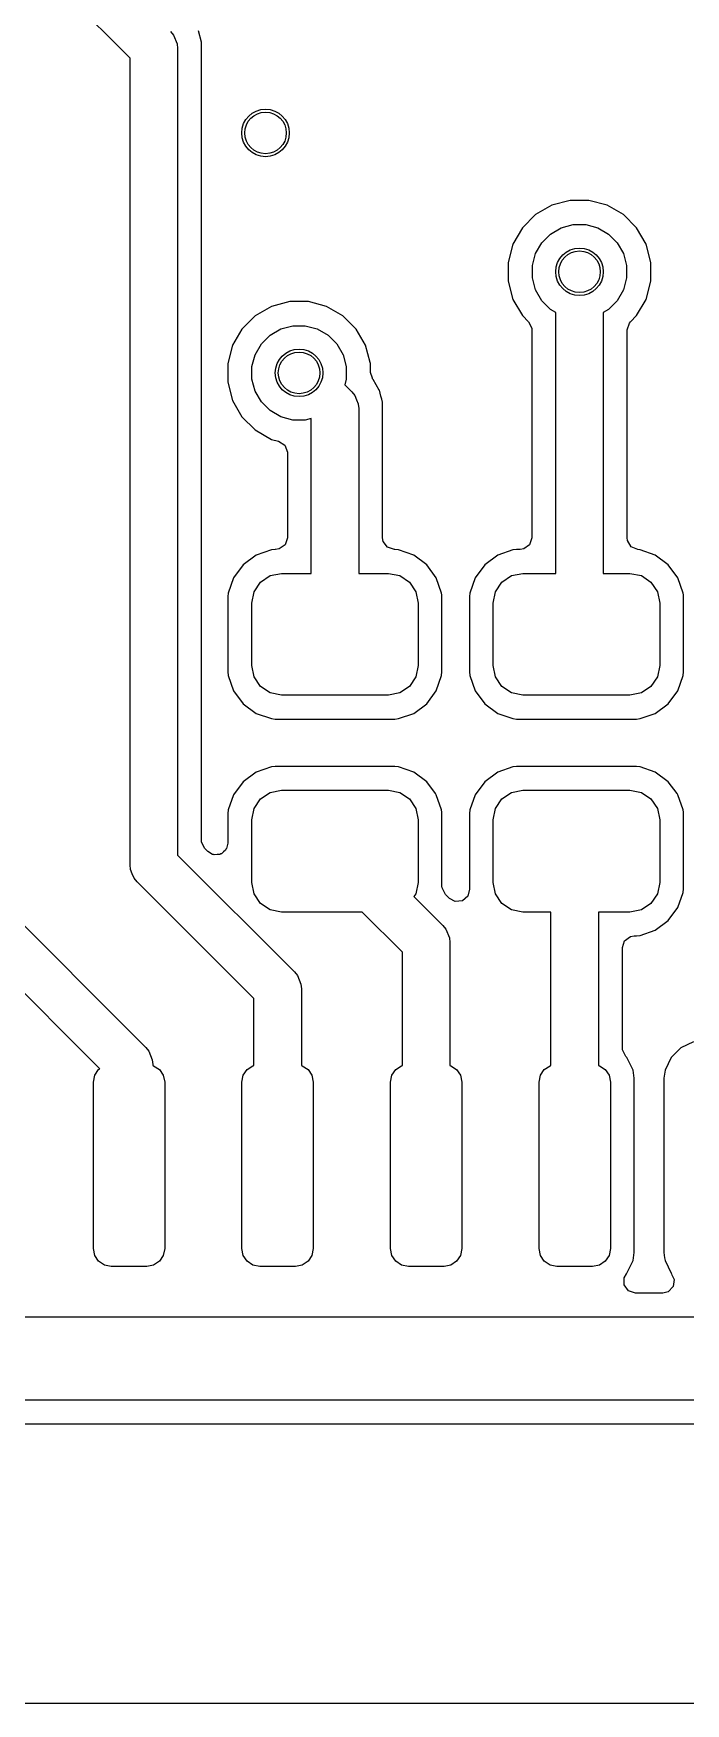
# Model space of a CAD drawing. Extents: x 0.23 to 2.97, y 0.23 to 2.17.
# Drawn here: x 1.717 to 1.933, y 0.23 to 0.783 of the extents above; entities that cross this region are included whole.
import ezdxf

# ---------------------------------------------------------------- set-up
doc = ezdxf.new("R2010")
doc.units = 0
doc.header["$MEASUREMENT"] = 0
doc.layers.add('BLACK', color=7, linetype='CONTINUOUS')

msp = doc.modelspace()

# ---------------------------------------------------------------- linework, layer by layer
at = {"layer": 'BLACK', "linetype": 'CONTINUOUS'}
for p, q in [((1.74913, 0.77473), (1.71897, 0.8049)), ((1.76258, 0.78356), (1.76355, 0.78237)), ((1.76355, 0.78237), (1.76473, 0.77953)), ((1.77278, 0.78007), (1.77176, 0.78384)), ((1.74913, 0.50752), (1.74913, 0.77473)), ((1.76473, 0.77953), (1.76488, 0.77799)), ((1.76488, 0.77799), (1.76488, 0.51078)), ((1.77278, 0.67362), (1.77278, 0.78007)), ((1.77278, 0.78007), (1.77278, 0.78007)), ((1.88887, 0.72603), (1.88348, 0.72292)), ((1.89489, 0.72764), (1.88887, 0.72603)), ((1.90111, 0.72764), (1.89489, 0.72764)), ((1.90713, 0.72603), (1.90111, 0.72764)), ((1.91252, 0.72292), (1.90713, 0.72603)), ((1.88348, 0.72292), (1.87908, 0.71852)), ((1.89197, 0.71855), (1.89594, 0.71961)), ((1.89594, 0.71961), (1.90006, 0.71961)), ((1.90006, 0.71961), (1.90403, 0.71855)), ((1.91692, 0.71852), (1.91252, 0.72292)), ((1.87908, 0.71852), (1.87597, 0.71313)), ((1.88551, 0.71359), (1.88841, 0.71649)), ((1.88841, 0.71649), (1.89197, 0.71855)), ((1.90403, 0.71855), (1.90759, 0.71649)), ((1.90759, 0.71649), (1.91049, 0.71359)), ((1.92003, 0.71313), (1.91692, 0.71852)), ((1.87597, 0.71313), (1.87436, 0.70711)), ((1.88239, 0.70606), (1.88345, 0.71003)), ((1.88345, 0.71003), (1.88551, 0.71359)), ((1.91049, 0.71359), (1.91255, 0.71003)), ((1.91255, 0.71003), (1.91361, 0.70606)), ((1.92164, 0.70711), (1.92003, 0.71313)), ((1.87436, 0.70711), (1.87436, 0.70089)), ((1.88239, 0.70194), (1.88239, 0.70606)), ((1.91361, 0.70606), (1.91361, 0.70194)), ((1.92164, 0.70089), (1.92164, 0.70711)), ((1.87436, 0.70089), (1.87597, 0.69487)), ((1.88345, 0.69797), (1.88239, 0.70194)), ((1.88551, 0.69441), (1.88345, 0.69797)), ((1.91255, 0.69797), (1.91049, 0.69441)), ((1.91361, 0.70194), (1.91255, 0.69797)), ((1.92003, 0.69487), (1.92164, 0.70089)), ((1.79599, 0.69254), (1.7906, 0.68943)), ((1.80201, 0.69415), (1.79599, 0.69254)), ((1.80823, 0.69415), (1.80201, 0.69415)), ((1.81424, 0.69254), (1.80823, 0.69415)), ((1.81963, 0.68943), (1.81424, 0.69254)), ((1.87597, 0.69487), (1.87908, 0.68948)), ((1.88841, 0.69151), (1.88551, 0.69441)), ((1.91049, 0.69441), (1.90759, 0.69151)), ((1.91692, 0.68948), (1.92003, 0.69487)), ((1.7906, 0.68943), (1.7862, 0.68503)), ((1.79909, 0.68506), (1.80306, 0.68613)), ((1.80306, 0.68613), (1.80717, 0.68613)), ((1.80717, 0.68613), (1.81114, 0.68506)), ((1.82404, 0.68503), (1.81963, 0.68943)), ((1.87908, 0.68948), (1.88109, 0.68747)), ((1.88109, 0.68747), (1.88218, 0.68533)), ((1.89013, 0.69052), (1.88841, 0.69151)), ((1.89013, 0.6041), (1.89013, 0.69052)), ((1.90759, 0.69151), (1.90587, 0.69052)), ((1.90587, 0.69052), (1.90587, 0.6041)), ((1.91377, 0.68472), (1.91451, 0.68701)), ((1.91451, 0.68701), (1.91491, 0.68747)), ((1.91491, 0.68747), (1.91692, 0.68948)), ((1.7862, 0.68503), (1.78309, 0.67964)), ((1.79262, 0.6801), (1.79553, 0.68301)), ((1.79553, 0.68301), (1.79909, 0.68506)), ((1.81114, 0.68506), (1.8147, 0.68301)), ((1.8147, 0.68301), (1.81761, 0.6801)), ((1.82715, 0.67964), (1.82404, 0.68503)), ((1.88218, 0.68533), (1.88223, 0.68472)), ((1.88223, 0.68472), (1.88223, 0.61589)), ((1.91377, 0.61583), (1.91377, 0.68472)), ((1.78309, 0.67964), (1.78148, 0.67362)), ((1.7895, 0.67257), (1.79057, 0.67654)), ((1.79057, 0.67654), (1.79262, 0.6801)), ((1.81761, 0.6801), (1.81967, 0.67654)), ((1.81967, 0.67654), (1.82073, 0.67257)), ((1.82868, 0.67391), (1.82715, 0.67964)), ((1.77278, 0.51566), (1.77278, 0.67362)), ((1.78148, 0.67362), (1.78148, 0.6674)), ((1.7895, 0.66846), (1.7895, 0.67257)), ((1.82073, 0.67257), (1.82073, 0.66846)), ((1.82876, 0.67362), (1.82868, 0.67391)), ((1.82876, 0.67079), (1.82876, 0.67362)), ((1.82876, 0.67069), (1.82876, 0.67079)), ((1.82944, 0.66876), (1.82876, 0.67069)), ((1.78148, 0.6674), (1.78309, 0.66139)), ((1.79057, 0.66449), (1.7895, 0.66846)), ((1.79262, 0.66092), (1.79057, 0.66449)), ((1.82073, 0.66846), (1.82023, 0.66657)), ((1.82023, 0.66657), (1.82257, 0.66424)), ((1.82257, 0.66424), (1.82355, 0.66305)), ((1.82948, 0.6686), (1.82944, 0.66876)), ((1.82948, 0.6686), (1.82947, 0.6686)), ((1.82947, 0.6686), (1.82948, 0.6686)), ((1.82948, 0.66858), (1.82948, 0.6686)), ((1.82955, 0.66847), (1.82948, 0.66858)), ((1.82948, 0.66858), (1.82948, 0.66858)), ((1.82957, 0.66842), (1.82955, 0.66847)), ((1.82961, 0.66836), (1.82957, 0.66842)), ((1.82962, 0.66835), (1.82961, 0.66836)), ((1.82963, 0.66834), (1.82962, 0.66835)), ((1.83066, 0.66656), (1.82963, 0.66834)), ((1.83169, 0.66477), (1.83066, 0.66656)), ((1.83066, 0.66656), (1.83066, 0.66656)), ((1.83066, 0.66656), (1.83066, 0.66656)), ((1.83169, 0.66476), (1.83169, 0.66477)), ((1.83169, 0.66477), (1.83169, 0.66477)), ((1.83169, 0.66477), (1.83169, 0.66477)), ((1.8317, 0.66475), (1.83169, 0.66476)), ((1.83223, 0.66276), (1.8317, 0.66475)), ((1.78309, 0.66139), (1.7862, 0.656)), ((1.79553, 0.65802), (1.79262, 0.66092)), ((1.82355, 0.66305), (1.82355, 0.66304)), ((1.82355, 0.66304), (1.82355, 0.66304)), ((1.82355, 0.66304), (1.82414, 0.66162)), ((1.82414, 0.66162), (1.82473, 0.66021)), ((1.82473, 0.66021), (1.82473, 0.6602)), ((1.82473, 0.6602), (1.82473, 0.6602)), ((1.82473, 0.6602), (1.82488, 0.65866)), ((1.82488, 0.65866), (1.82488, 0.6041)), ((1.83224, 0.66275), (1.83223, 0.66276)), ((1.83248, 0.66184), (1.83224, 0.66275)), ((1.83277, 0.66076), (1.83248, 0.66184)), ((1.83278, 0.66074), (1.83277, 0.66076)), ((1.83277, 0.66076), (1.83277, 0.66076)), ((1.83278, 0.65868), (1.83278, 0.66074)), ((1.83278, 0.66074), (1.83278, 0.66074)), ((1.83278, 0.65661), (1.83278, 0.65868)), ((1.7862, 0.656), (1.7906, 0.65159)), ((1.79909, 0.65596), (1.79553, 0.65802)), ((1.80306, 0.6549), (1.79909, 0.65596)), ((1.80717, 0.6549), (1.80306, 0.6549)), ((1.80911, 0.65542), (1.80717, 0.6549)), ((1.80913, 0.65539), (1.80911, 0.65542)), ((1.80913, 0.6041), (1.80913, 0.65539)), ((1.83278, 0.6566), (1.83278, 0.65661)), ((1.83278, 0.61589), (1.83278, 0.6566)), ((1.7906, 0.65159), (1.79599, 0.64848)), ((1.79599, 0.64848), (1.79835, 0.64785)), ((1.79835, 0.64785), (1.80037, 0.64654)), ((1.80037, 0.64654), (1.80123, 0.64429)), ((1.80123, 0.64429), (1.80124, 0.64408)), ((1.80124, 0.64408), (1.80124, 0.61589)), ((1.80124, 0.61589), (1.8005, 0.6136)), ((1.83297, 0.61469), (1.83278, 0.61589)), ((1.83438, 0.61274), (1.83297, 0.61469)), ((1.88223, 0.61589), (1.88149, 0.6136)), ((1.91386, 0.61498), (1.91377, 0.61583)), ((1.91509, 0.61291), (1.91386, 0.61498)), ((1.7909, 0.61012), (1.7866, 0.60694)), ((1.79595, 0.61188), (1.7909, 0.61012)), ((1.79715, 0.612), (1.79595, 0.61188)), ((1.79595, 0.61188), (1.79595, 0.61188)), ((1.79734, 0.612), (1.79715, 0.612)), ((1.79855, 0.61219), (1.79734, 0.612)), ((1.8005, 0.6136), (1.79855, 0.61219)), ((1.83667, 0.612), (1.83438, 0.61274)), ((1.83685, 0.612), (1.83667, 0.612)), ((1.83805, 0.61188), (1.83685, 0.612)), ((1.83685, 0.612), (1.83685, 0.612)), ((1.8431, 0.61012), (1.83805, 0.61188)), ((1.83805, 0.61188), (1.83805, 0.61188)), ((1.8474, 0.60694), (1.8431, 0.61012)), ((1.8709, 0.61012), (1.8666, 0.60694)), ((1.87595, 0.61188), (1.8709, 0.61012)), ((1.87715, 0.612), (1.87595, 0.61188)), ((1.87595, 0.61188), (1.87595, 0.61188)), ((1.87833, 0.612), (1.87715, 0.612)), ((1.87954, 0.61219), (1.87833, 0.612)), ((1.88149, 0.6136), (1.87954, 0.61219)), ((1.9173, 0.61195), (1.91509, 0.61291)), ((1.91805, 0.61188), (1.9173, 0.61195)), ((1.9231, 0.61012), (1.91805, 0.61188)), ((1.91805, 0.61188), (1.91805, 0.61188)), ((1.9274, 0.60694), (1.9231, 0.61012)), ((1.7866, 0.60694), (1.78343, 0.60264)), ((1.7866, 0.60694), (1.7866, 0.60694)), ((1.79232, 0.60122), (1.79552, 0.60335)), ((1.79552, 0.60335), (1.79928, 0.6041)), ((1.79928, 0.6041), (1.80913, 0.6041)), ((1.82488, 0.6041), (1.83472, 0.6041)), ((1.83472, 0.6041), (1.83848, 0.60335)), ((1.83848, 0.60335), (1.84168, 0.60122)), ((1.85057, 0.60265), (1.8474, 0.60694)), ((1.8474, 0.60694), (1.8474, 0.60694)), ((1.8474, 0.60694), (1.8474, 0.60694)), ((1.8474, 0.60694), (1.8474, 0.60694)), ((1.8474, 0.60694), (1.8474, 0.60694)), ((1.8666, 0.60694), (1.86343, 0.60264)), ((1.8666, 0.60694), (1.8666, 0.60694)), ((1.87232, 0.60122), (1.87552, 0.60335)), ((1.87552, 0.60335), (1.87928, 0.6041)), ((1.87928, 0.6041), (1.89013, 0.6041)), ((1.90587, 0.6041), (1.91472, 0.6041)), ((1.91472, 0.6041), (1.91848, 0.60335)), ((1.91848, 0.60335), (1.92168, 0.60122)), ((1.93057, 0.60265), (1.9274, 0.60694)), ((1.9274, 0.60694), (1.9274, 0.60694)), ((1.9274, 0.60694), (1.9274, 0.60694)), ((1.9274, 0.60694), (1.9274, 0.60694)), ((1.9274, 0.60694), (1.9274, 0.60694)), ((1.78166, 0.59759), (1.78155, 0.5964)), ((1.78343, 0.60264), (1.78166, 0.59759)), ((1.78166, 0.59759), (1.78166, 0.59759)), ((1.78944, 0.59426), (1.79019, 0.59803)), ((1.79019, 0.59803), (1.79232, 0.60122)), ((1.84168, 0.60122), (1.84381, 0.59803)), ((1.84381, 0.59803), (1.84456, 0.59426)), ((1.85057, 0.60264), (1.85057, 0.60265)), ((1.85234, 0.59759), (1.85057, 0.60264)), ((1.8524, 0.597), (1.85234, 0.59759)), ((1.86166, 0.59759), (1.86155, 0.5964)), ((1.86343, 0.60264), (1.86166, 0.59759)), ((1.86166, 0.59759), (1.86166, 0.59759)), ((1.86944, 0.59426), (1.87019, 0.59803)), ((1.87019, 0.59803), (1.87232, 0.60122)), ((1.92168, 0.60122), (1.92381, 0.59803)), ((1.92381, 0.59803), (1.92456, 0.59426)), ((1.93057, 0.60264), (1.93057, 0.60265)), ((1.93234, 0.59759), (1.93057, 0.60264)), ((1.9324, 0.597), (1.93234, 0.59759)), ((1.78155, 0.5964), (1.78155, 0.57145)), ((1.78944, 0.57359), (1.78944, 0.59426)), ((1.84456, 0.59426), (1.84456, 0.57359)), ((1.85245, 0.5964), (1.8524, 0.597)), ((1.85245, 0.57145), (1.85245, 0.5964)), ((1.85245, 0.5964), (1.85245, 0.5964)), ((1.86155, 0.5964), (1.86155, 0.57145)), ((1.86944, 0.57359), (1.86944, 0.59426)), ((1.92456, 0.59426), (1.92456, 0.57359)), ((1.93245, 0.5964), (1.9324, 0.597)), ((1.93245, 0.57145), (1.93245, 0.5964)), ((1.93245, 0.5964), (1.93245, 0.5964)), ((1.78155, 0.57145), (1.78166, 0.57026)), ((1.78166, 0.57026), (1.78166, 0.57026)), ((1.78166, 0.57026), (1.78343, 0.56521)), ((1.79019, 0.56982), (1.78944, 0.57359)), ((1.84456, 0.57359), (1.84381, 0.56982)), ((1.85057, 0.56521), (1.85234, 0.57026)), ((1.85234, 0.57026), (1.85245, 0.57145)), ((1.85245, 0.57145), (1.85245, 0.57145)), ((1.86155, 0.57145), (1.86166, 0.57026)), ((1.86166, 0.57026), (1.86166, 0.57026)), ((1.86166, 0.57026), (1.86343, 0.56521)), ((1.87019, 0.56982), (1.86944, 0.57359)), ((1.92456, 0.57359), (1.92381, 0.56982)), ((1.93057, 0.56521), (1.93234, 0.57026)), ((1.93234, 0.57026), (1.93245, 0.57145)), ((1.93245, 0.57145), (1.93245, 0.57145)), ((1.78343, 0.56521), (1.7866, 0.56091)), ((1.79232, 0.56663), (1.79019, 0.56982)), ((1.79552, 0.5645), (1.79232, 0.56663)), ((1.79928, 0.56375), (1.79552, 0.5645)), ((1.83848, 0.5645), (1.83472, 0.56375)), ((1.84168, 0.56663), (1.83848, 0.5645)), ((1.84381, 0.56982), (1.84168, 0.56663)), ((1.8474, 0.56091), (1.85057, 0.56521)), ((1.86343, 0.56521), (1.8666, 0.56091)), ((1.87232, 0.56663), (1.87019, 0.56982)), ((1.87552, 0.5645), (1.87232, 0.56663)), ((1.87928, 0.56375), (1.87552, 0.5645)), ((1.91848, 0.5645), (1.91472, 0.56375)), ((1.92168, 0.56663), (1.91848, 0.5645)), ((1.92381, 0.56982), (1.92168, 0.56663)), ((1.9274, 0.56091), (1.93057, 0.56521)), ((1.7866, 0.56091), (1.7866, 0.56091)), ((1.7866, 0.56091), (1.7866, 0.56091)), ((1.7866, 0.56091), (1.7866, 0.56091)), ((1.7866, 0.56091), (1.7866, 0.56091)), ((1.7866, 0.56091), (1.7909, 0.55773)), ((1.83472, 0.56375), (1.79928, 0.56375)), ((1.8431, 0.55773), (1.8474, 0.56091)), ((1.8666, 0.56091), (1.8666, 0.56091)), ((1.8666, 0.56091), (1.8666, 0.56091)), ((1.8666, 0.56091), (1.8666, 0.56091)), ((1.8666, 0.56091), (1.8666, 0.56091)), ((1.8666, 0.56091), (1.8709, 0.55773)), ((1.91472, 0.56375), (1.87928, 0.56375)), ((1.9231, 0.55773), (1.9274, 0.56091)), ((1.7909, 0.55773), (1.7909, 0.55773)), ((1.7909, 0.55773), (1.7909, 0.55773)), ((1.7909, 0.55773), (1.79595, 0.55597)), ((1.79595, 0.55597), (1.79715, 0.55585)), ((1.79715, 0.55585), (1.79715, 0.55585)), ((1.79715, 0.55585), (1.79715, 0.55585)), ((1.79715, 0.55585), (1.83685, 0.55585)), ((1.83685, 0.55585), (1.83805, 0.55597)), ((1.83685, 0.55585), (1.83685, 0.55585)), ((1.83805, 0.55597), (1.8431, 0.55773)), ((1.8709, 0.55773), (1.8709, 0.55773)), ((1.8709, 0.55773), (1.8709, 0.55773)), ((1.8709, 0.55773), (1.87595, 0.55597)), ((1.87595, 0.55597), (1.87715, 0.55585)), ((1.87715, 0.55585), (1.87715, 0.55585)), ((1.87715, 0.55585), (1.87715, 0.55585)), ((1.87715, 0.55585), (1.91685, 0.55585)), ((1.91685, 0.55585), (1.91805, 0.55597)), ((1.91685, 0.55585), (1.91685, 0.55585)), ((1.91805, 0.55597), (1.9231, 0.55773)), ((1.7909, 0.53827), (1.7866, 0.53509)), ((1.79595, 0.54003), (1.7909, 0.53827)), ((1.79715, 0.54015), (1.79595, 0.54003)), ((1.79595, 0.54003), (1.79595, 0.54003)), ((1.83685, 0.54015), (1.79715, 0.54015)), ((1.79715, 0.54015), (1.79715, 0.54015)), ((1.83805, 0.54003), (1.83685, 0.54015)), ((1.83685, 0.54015), (1.83685, 0.54015)), ((1.8431, 0.53827), (1.83805, 0.54003)), ((1.83805, 0.54003), (1.83805, 0.54003)), ((1.8474, 0.53509), (1.8431, 0.53827)), ((1.8709, 0.53827), (1.8666, 0.53509)), ((1.87595, 0.54003), (1.8709, 0.53827)), ((1.87715, 0.54015), (1.87595, 0.54003)), ((1.87595, 0.54003), (1.87595, 0.54003)), ((1.91685, 0.54015), (1.87715, 0.54015)), ((1.87715, 0.54015), (1.87715, 0.54015)), ((1.91805, 0.54003), (1.91685, 0.54015)), ((1.91685, 0.54015), (1.91685, 0.54015)), ((1.9231, 0.53827), (1.91805, 0.54003)), ((1.91805, 0.54003), (1.91805, 0.54003)), ((1.9274, 0.53509), (1.9231, 0.53827)), ((1.7866, 0.53509), (1.78343, 0.53079)), ((1.7866, 0.53509), (1.7866, 0.53509)), ((1.79232, 0.52937), (1.79552, 0.5315)), ((1.79552, 0.5315), (1.79928, 0.53225)), ((1.79928, 0.53225), (1.83472, 0.53225)), ((1.83472, 0.53225), (1.83848, 0.5315)), ((1.83848, 0.5315), (1.84168, 0.52937)), ((1.85033, 0.53113), (1.8474, 0.53509)), ((1.8474, 0.53509), (1.8474, 0.53509)), ((1.8474, 0.53509), (1.8474, 0.53509)), ((1.8474, 0.53509), (1.8474, 0.53509)), ((1.8474, 0.53509), (1.8474, 0.53509)), ((1.8666, 0.53509), (1.86343, 0.53079)), ((1.8666, 0.53509), (1.8666, 0.53509)), ((1.87232, 0.52937), (1.87552, 0.5315)), ((1.87552, 0.5315), (1.87928, 0.53225)), ((1.87928, 0.53225), (1.91472, 0.53225)), ((1.91472, 0.53225), (1.91848, 0.5315)), ((1.91848, 0.5315), (1.92168, 0.52937)), ((1.93033, 0.53113), (1.9274, 0.53509)), ((1.9274, 0.53509), (1.9274, 0.53509)), ((1.9274, 0.53509), (1.9274, 0.53509)), ((1.9274, 0.53509), (1.9274, 0.53509)), ((1.9274, 0.53509), (1.9274, 0.53509)), ((1.78166, 0.52574), (1.78155, 0.52455)), ((1.78343, 0.53079), (1.78166, 0.52574)), ((1.78166, 0.52574), (1.78166, 0.52574)), ((1.78944, 0.52241), (1.79019, 0.52618)), ((1.79019, 0.52618), (1.79232, 0.52937)), ((1.84168, 0.52937), (1.84381, 0.52618)), ((1.84381, 0.52618), (1.84456, 0.52241)), ((1.85057, 0.53079), (1.85033, 0.53113)), ((1.85234, 0.52574), (1.85057, 0.53079)), ((1.85241, 0.52503), (1.85234, 0.52574)), ((1.86166, 0.52574), (1.86155, 0.52455)), ((1.86343, 0.53079), (1.86166, 0.52574)), ((1.86166, 0.52574), (1.86166, 0.52574)), ((1.86944, 0.52241), (1.87019, 0.52618)), ((1.87019, 0.52618), (1.87232, 0.52937)), ((1.92168, 0.52937), (1.92381, 0.52618)), ((1.92381, 0.52618), (1.92456, 0.52241)), ((1.93057, 0.53079), (1.93033, 0.53113)), ((1.93234, 0.52574), (1.93057, 0.53079)), ((1.93241, 0.52503), (1.93234, 0.52574)), ((1.78155, 0.52455), (1.78155, 0.51468)), ((1.78944, 0.50174), (1.78944, 0.52241)), ((1.84456, 0.52241), (1.84456, 0.50174)), ((1.85245, 0.52455), (1.85241, 0.52503)), ((1.85245, 0.50052), (1.85245, 0.52455)), ((1.85245, 0.52455), (1.85245, 0.52455)), ((1.86155, 0.52455), (1.86155, 0.4996)), ((1.86944, 0.50174), (1.86944, 0.52241)), ((1.92456, 0.52241), (1.92456, 0.50174)), ((1.93245, 0.52455), (1.93241, 0.52503)), ((1.93245, 0.4996), (1.93245, 0.52455)), ((1.93245, 0.52455), (1.93245, 0.52455)), ((1.77282, 0.51505), (1.77278, 0.51566)), ((1.77392, 0.51291), (1.77282, 0.51505)), ((1.78155, 0.51468), (1.78126, 0.51381)), ((1.76488, 0.51078), (1.80356, 0.47206)), ((1.77489, 0.51193), (1.77392, 0.51291)), ((1.77645, 0.51098), (1.77489, 0.51193)), ((1.77676, 0.51098), (1.77645, 0.51098)), ((1.77704, 0.51083), (1.77676, 0.51098)), ((1.77794, 0.51098), (1.77704, 0.51083)), ((1.77885, 0.51098), (1.77794, 0.51098)), ((1.77911, 0.51116), (1.77885, 0.51098)), ((1.77942, 0.51121), (1.77911, 0.51116)), ((1.78006, 0.51185), (1.77942, 0.51121)), ((1.7808, 0.51239), (1.78006, 0.51185)), ((1.7809, 0.51269), (1.7808, 0.51239)), ((1.78112, 0.51291), (1.7809, 0.51269)), ((1.78126, 0.51381), (1.78112, 0.51291)), ((1.74928, 0.50599), (1.74913, 0.50752)), ((1.74929, 0.50598), (1.74928, 0.50599)), ((1.74928, 0.50599), (1.74928, 0.50599)), ((1.74928, 0.50599), (1.74928, 0.50599)), ((1.74987, 0.50457), (1.74929, 0.50598)), ((1.75046, 0.50315), (1.74987, 0.50457)), ((1.75046, 0.50314), (1.75046, 0.50315)), ((1.75046, 0.50315), (1.75046, 0.50315)), ((1.75046, 0.50315), (1.75046, 0.50315)), ((1.75144, 0.50195), (1.75046, 0.50314)), ((1.79012, 0.46324), (1.75144, 0.50195)), ((1.79019, 0.49797), (1.78944, 0.50174)), ((1.79232, 0.49478), (1.79019, 0.49797)), ((1.84381, 0.49797), (1.84317, 0.49702)), ((1.84456, 0.50174), (1.84381, 0.49797)), ((1.8525, 0.49991), (1.85245, 0.50052)), ((1.85359, 0.49776), (1.8525, 0.49991)), ((1.86154, 0.49951), (1.86102, 0.49721)), ((1.86155, 0.49951), (1.86154, 0.49951)), ((1.86155, 0.4996), (1.86155, 0.49956)), ((1.86155, 0.49956), (1.86155, 0.49955)), ((1.86155, 0.49955), (1.86155, 0.49951)), ((1.87019, 0.49797), (1.86944, 0.50174)), ((1.87232, 0.49478), (1.87019, 0.49797)), ((1.92381, 0.49797), (1.92168, 0.49478)), ((1.92456, 0.50174), (1.92381, 0.49797)), ((1.93057, 0.49336), (1.93234, 0.49841)), ((1.93234, 0.49841), (1.93245, 0.4996)), ((1.93245, 0.4996), (1.93245, 0.4996)), ((1.7052, 0.49617), (1.75435, 0.44702)), ((1.79552, 0.49265), (1.79232, 0.49478)), ((1.79928, 0.4919), (1.79552, 0.49265)), ((1.84317, 0.49702), (1.85277, 0.48742)), ((1.85491, 0.49644), (1.85359, 0.49776)), ((1.85682, 0.49539), (1.85491, 0.49644)), ((1.85922, 0.49562), (1.85682, 0.49539)), ((1.86102, 0.49721), (1.85922, 0.49562)), ((1.87552, 0.49265), (1.87232, 0.49478)), ((1.87928, 0.4919), (1.87552, 0.49265)), ((1.91848, 0.49265), (1.91472, 0.4919)), ((1.92168, 0.49478), (1.91848, 0.49265)), ((1.9274, 0.48906), (1.93057, 0.49336)), ((1.7391, 0.44), (1.69002, 0.48908)), ((1.82602, 0.4919), (1.79928, 0.4919)), ((1.83933, 0.47859), (1.82602, 0.4919)), ((1.85277, 0.48742), (1.85375, 0.48622)), ((1.88854, 0.4919), (1.87928, 0.4919)), ((1.88854, 0.44107), (1.88854, 0.4919)), ((1.91472, 0.4919), (1.90429, 0.4919)), ((1.90429, 0.4919), (1.90429, 0.44107)), ((1.9231, 0.48588), (1.9274, 0.48906)), ((1.85375, 0.48622), (1.85493, 0.48339)), ((1.85493, 0.48339), (1.85508, 0.48185)), ((1.85508, 0.48185), (1.85508, 0.44107)), ((1.91219, 0.48011), (1.91293, 0.4824)), ((1.91293, 0.4824), (1.91488, 0.48381)), ((1.91488, 0.48381), (1.91608, 0.484)), ((1.91608, 0.484), (1.91685, 0.484)), ((1.91685, 0.484), (1.91805, 0.48412)), ((1.91685, 0.484), (1.91685, 0.484)), ((1.91805, 0.48412), (1.9231, 0.48588)), ((1.83933, 0.44107), (1.83933, 0.47859)), ((1.91219, 0.44683), (1.91219, 0.48011)), ((1.80356, 0.47206), (1.80454, 0.47087)), ((1.80454, 0.47087), (1.80454, 0.47087)), ((1.80454, 0.47087), (1.80454, 0.47087)), ((1.80454, 0.47087), (1.80454, 0.47087)), ((1.80454, 0.47087), (1.80513, 0.46945)), ((1.80513, 0.46945), (1.80571, 0.46803)), ((1.80571, 0.46803), (1.80572, 0.46803)), ((1.80572, 0.46803), (1.80572, 0.46803)), ((1.80572, 0.46803), (1.80572, 0.46802)), ((1.80572, 0.46802), (1.80587, 0.4665)), ((1.80587, 0.4665), (1.80587, 0.44107)), ((1.79012, 0.44107), (1.79012, 0.46324)), ((1.93574, 0.44897), (1.9316, 0.44694)), ((1.75435, 0.44702), (1.75533, 0.44583)), ((1.75533, 0.44583), (1.7565, 0.44299)), ((1.7565, 0.44299), (1.75665, 0.44146)), ((1.91223, 0.44622), (1.91219, 0.44683)), ((1.91333, 0.44408), (1.91223, 0.44622)), ((1.91372, 0.44369), (1.91333, 0.44408)), ((1.91531, 0.44042), (1.91372, 0.44369)), ((1.91372, 0.44369), (1.91372, 0.44369)), ((1.91372, 0.44369), (1.91372, 0.44369)), ((1.92835, 0.44369), (1.92632, 0.43955)), ((1.9316, 0.44694), (1.92835, 0.44369)), ((1.73698, 0.43556), (1.73743, 0.43782)), ((1.73743, 0.43782), (1.73871, 0.43973)), ((1.73871, 0.43973), (1.7391, 0.44)), ((1.75665, 0.44146), (1.75665, 0.44107)), ((1.75665, 0.44107), (1.75695, 0.44102)), ((1.75695, 0.44102), (1.75887, 0.43973)), ((1.75887, 0.43973), (1.76015, 0.43782)), ((1.76015, 0.43782), (1.7606, 0.43556)), ((1.78619, 0.43556), (1.78664, 0.43782)), ((1.78664, 0.43782), (1.78792, 0.43973)), ((1.78792, 0.43973), (1.78983, 0.44102)), ((1.78983, 0.44102), (1.79012, 0.44107)), ((1.80587, 0.44107), (1.80617, 0.44102)), ((1.80617, 0.44102), (1.80808, 0.43973)), ((1.80808, 0.43973), (1.80936, 0.43782)), ((1.80936, 0.43782), (1.80981, 0.43556)), ((1.8354, 0.43556), (1.83585, 0.43782)), ((1.83585, 0.43782), (1.83713, 0.43973)), ((1.83713, 0.43973), (1.83905, 0.44102)), ((1.83905, 0.44102), (1.83933, 0.44107)), ((1.85508, 0.44107), (1.85538, 0.44102)), ((1.85538, 0.44102), (1.85729, 0.43973)), ((1.85729, 0.43973), (1.85857, 0.43782)), ((1.85857, 0.43782), (1.85902, 0.43556)), ((1.88461, 0.43556), (1.88506, 0.43782)), ((1.88506, 0.43782), (1.88634, 0.43973)), ((1.88634, 0.43973), (1.88826, 0.44102)), ((1.88826, 0.44102), (1.88854, 0.44107)), ((1.90429, 0.44107), (1.90459, 0.44102)), ((1.90459, 0.44102), (1.90651, 0.43973)), ((1.90651, 0.43973), (1.90779, 0.43782)), ((1.90779, 0.43782), (1.90824, 0.43556)), ((1.91574, 0.43955), (1.91531, 0.44042)), ((1.91613, 0.43687), (1.91574, 0.43955)), ((1.92613, 0.43821), (1.92593, 0.43687)), ((1.92632, 0.43955), (1.92613, 0.43821)), ((1.73698, 0.38044), (1.73698, 0.43556)), ((1.7606, 0.43556), (1.7606, 0.38044)), ((1.78619, 0.38044), (1.78619, 0.43556)), ((1.80981, 0.43556), (1.80981, 0.38044)), ((1.8354, 0.38044), (1.8354, 0.43556)), ((1.85902, 0.43556), (1.85902, 0.38044)), ((1.88461, 0.38044), (1.88461, 0.43556)), ((1.90824, 0.43556), (1.90824, 0.38044)), ((1.91613, 0.37913), (1.91613, 0.43687)), ((1.92593, 0.43687), (1.92593, 0.37913)), ((1.73743, 0.37818), (1.73698, 0.38044)), ((1.73871, 0.37627), (1.73743, 0.37818)), ((1.74062, 0.37498), (1.73871, 0.37627)), ((1.75887, 0.37627), (1.75695, 0.37498)), ((1.76015, 0.37818), (1.75887, 0.37627)), ((1.7606, 0.38044), (1.76015, 0.37818)), ((1.78664, 0.37818), (1.78619, 0.38044)), ((1.78792, 0.37627), (1.78664, 0.37818)), ((1.78983, 0.37498), (1.78792, 0.37627)), ((1.80808, 0.37627), (1.80617, 0.37498)), ((1.80936, 0.37818), (1.80808, 0.37627)), ((1.80981, 0.38044), (1.80936, 0.37818)), ((1.83585, 0.37818), (1.8354, 0.38044)), ((1.83713, 0.37627), (1.83585, 0.37818)), ((1.83905, 0.37498), (1.83713, 0.37627)), ((1.85729, 0.37627), (1.85538, 0.37498)), ((1.85857, 0.37818), (1.85729, 0.37627)), ((1.85902, 0.38044), (1.85857, 0.37818)), ((1.88506, 0.37818), (1.88461, 0.38044)), ((1.88634, 0.37627), (1.88506, 0.37818)), ((1.88826, 0.37498), (1.88634, 0.37627)), ((1.90651, 0.37627), (1.90459, 0.37498)), ((1.90779, 0.37818), (1.90651, 0.37627)), ((1.90824, 0.38044), (1.90779, 0.37818)), ((1.91372, 0.37231), (1.91574, 0.37645)), ((1.91574, 0.37645), (1.91613, 0.37913)), ((1.92593, 0.37913), (1.92619, 0.37734)), ((1.92619, 0.37734), (1.92632, 0.37645)), ((1.92632, 0.37645), (1.92835, 0.37231)), ((1.74288, 0.37454), (1.74062, 0.37498)), ((1.75469, 0.37454), (1.74288, 0.37454)), ((1.75695, 0.37498), (1.75469, 0.37454)), ((1.79209, 0.37454), (1.78983, 0.37498)), ((1.80391, 0.37454), (1.79209, 0.37454)), ((1.80617, 0.37498), (1.80391, 0.37454)), ((1.84131, 0.37454), (1.83905, 0.37498)), ((1.85312, 0.37454), (1.84131, 0.37454)), ((1.85538, 0.37498), (1.85312, 0.37454)), ((1.89052, 0.37454), (1.88826, 0.37498)), ((1.90233, 0.37454), (1.89052, 0.37454)), ((1.90459, 0.37498), (1.90233, 0.37454)), ((1.9128, 0.37079), (1.91356, 0.37203)), ((1.9128, 0.36838), (1.9128, 0.37079)), ((1.91353, 0.37205), (1.91372, 0.37231)), ((1.91356, 0.37203), (1.91353, 0.37205)), ((1.91372, 0.37231), (1.91372, 0.37231)), ((1.92835, 0.37231), (1.92853, 0.37205)), ((1.92853, 0.37205), (1.92848, 0.37201)), ((1.92848, 0.37201), (1.92941, 0.3702)), ((1.91421, 0.36643), (1.9128, 0.36838)), ((1.9165, 0.36569), (1.91421, 0.36643)), ((1.92556, 0.36569), (1.9165, 0.36569)), ((1.92733, 0.36611), (1.92556, 0.36569)), ((1.92903, 0.36782), (1.92733, 0.36611)), ((1.92941, 0.3702), (1.92903, 0.36782)), ((1.67961, 0.3578), (1.95973, 0.3578)), ((1.96543, 0.33024), (1.6739, 0.33024)), ((1.67675, 0.32234), (1.96545, 0.32234)), ((1.97438, 0.2297), (1.67083, 0.2297))]:
    msp.add_line(p, q, dxfattribs=at)
at = {"layer": 'BLACK'}
for centre in [(1.794, 0.75), (1.898, 0.704), (1.80512, 0.67051)]:
    msp.add_circle(centre, 0.00787, dxfattribs=at)
at = {"layer": 'WHITE'}
for centre in [(1.794, 0.75), (1.898, 0.704), (1.80512, 0.67051)]:
    msp.add_circle(centre, 0.00689, dxfattribs=at)

doc.saveas('drawing.dxf')
